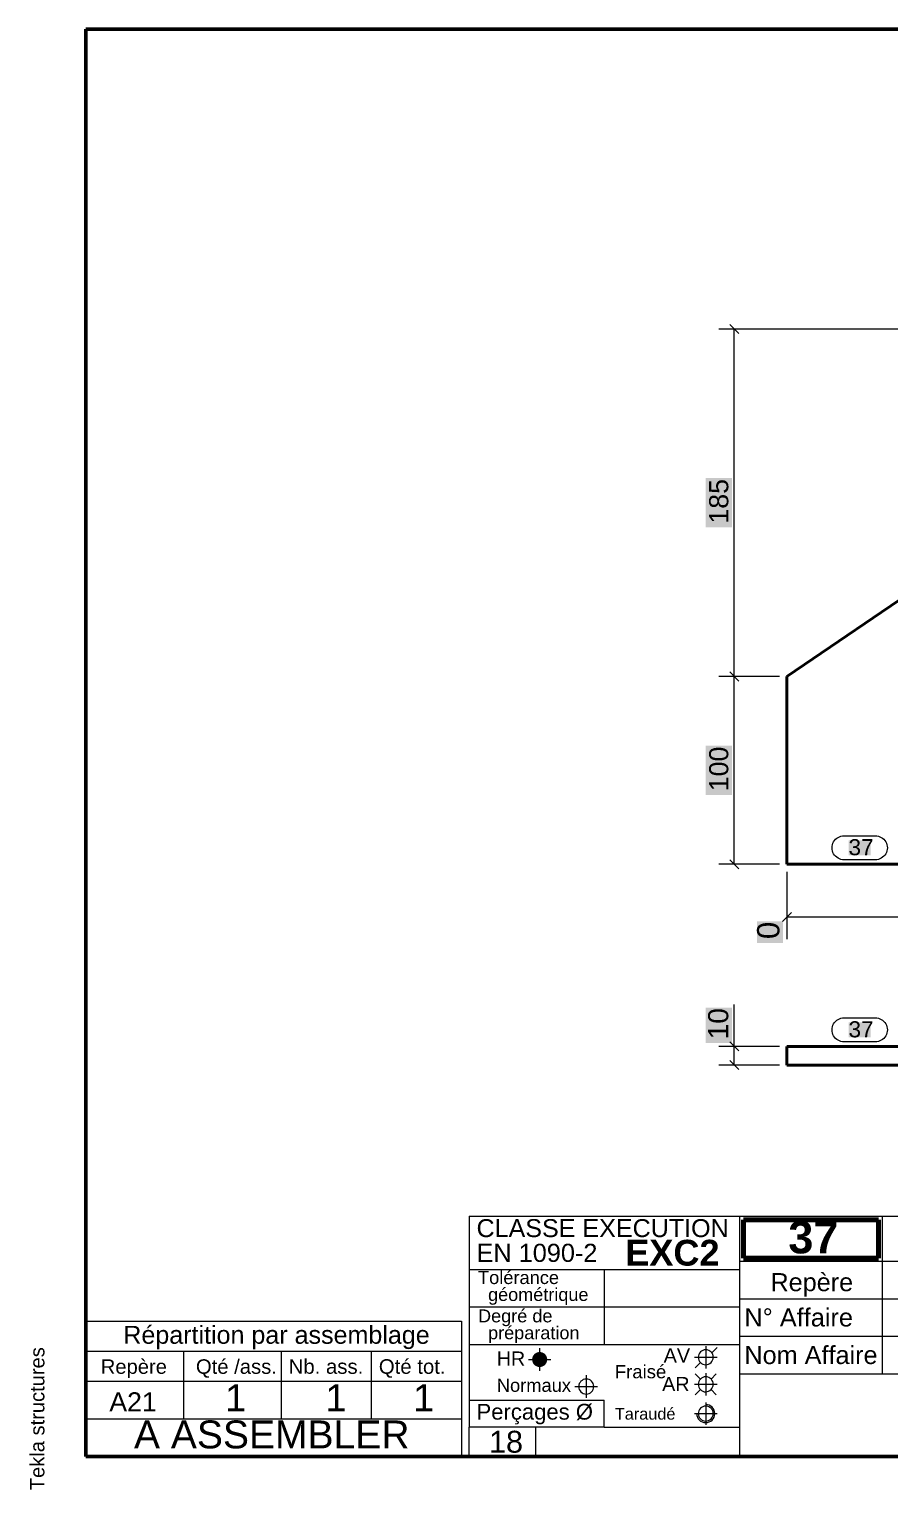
# Model space of a CAD drawing. Header units: millimetres. Extents: x 2 to 290, y 6 to 200.
# Drawn here: x 2.5 to 117, y 5.6 to 200 of the extents above; entities that cross this region are included whole.
import ezdxf

# ---------------------------------------------------------------- set-up
doc = ezdxf.new("R2010")
doc.units = ezdxf.units.MM
doc.header["$MEASUREMENT"] = 0
doc.layers.get('0').update_dxf_attribs({"linetype": 'CONTINUOUS'})
doc.styles.add('Arial$001H0', font='')
doc.styles.add('Arial$101H0', font='')
doc.styles.get('Arial$001H0').set_extended_font_data('Arial')
doc.styles.get('Arial$101H0').set_extended_font_data('Arial', bold=True)

msp = doc.modelspace()

# ---------------------------------------------------------------- hatches: boundary and pattern name
at = {"true_color": 0x000007}
for points in [[(96.3, 160.09), (96.35, 160.09), (96.35, 160.09), (96.35, 160.08), (96.35, 160.08), (96.35, 160.08), (96.35, 160.07), (96.35, 160.07), (96.34, 160.07), (96.34, 160.07), (96.34, 160.06), (96.34, 160.06), (96.34, 160.06), (96.34, 160.06), (96.33, 160.05), (96.33, 160.05), (96.33, 160.05), (96.33, 160.05), (96.32, 160.05), (96.32, 160.04), (96.32, 160.04), (96.31, 160.04), (96.31, 160.04), (96.31, 160.04), (96.3, 160.04), (96.3, 160.04), (96.3, 160.04), (96.29, 160.04), (96.29, 160.04), (96.29, 160.04), (96.28, 160.04), (96.28, 160.04), (96.28, 160.05), (96.27, 160.05), (96.27, 160.05), (96.27, 160.05), (96.27, 160.05), (96.26, 160.06), (96.26, 160.06), (96.26, 160.06), (96.26, 160.06), (96.26, 160.07), (96.26, 160.07), (96.25, 160.07), (96.25, 160.07), (96.25, 160.08), (96.25, 160.08), (96.25, 160.08), (96.25, 160.09), (96.25, 160.09), (96.25, 160.09), (96.25, 160.1), (96.25, 160.1), (96.25, 160.1), (96.25, 160.11), (96.25, 160.11), (96.26, 160.11), (96.26, 160.12), (96.26, 160.12), (96.26, 160.12), (96.26, 160.12), (96.26, 160.13), (96.27, 160.13), (96.27, 160.13), (96.27, 160.13), (96.27, 160.13), (96.28, 160.14), (96.28, 160.14), (96.28, 160.14), (96.29, 160.14), (96.29, 160.14), (96.29, 160.14), (96.3, 160.14), (96.3, 160.14), (96.3, 160.14), (96.31, 160.14), (96.31, 160.14), (96.31, 160.14), (96.32, 160.14), (96.32, 160.14), (96.32, 160.14), (96.33, 160.13), (96.33, 160.13), (96.33, 160.13), (96.33, 160.13), (96.34, 160.13), (96.34, 160.12), (96.34, 160.12), (96.34, 160.12), (96.34, 160.12), (96.34, 160.11), (96.35, 160.11), (96.35, 160.11), (96.35, 160.1), (96.35, 160.1), (96.35, 160.1), (96.35, 160.09), (96.35, 160.09)], [(96.3, 113.83), (96.35, 113.83), (96.35, 113.82), (96.35, 113.82), (96.35, 113.82), (96.35, 113.81), (96.35, 113.81), (96.35, 113.81), (96.34, 113.8), (96.34, 113.8), (96.34, 113.8), (96.34, 113.79), (96.34, 113.79), (96.34, 113.79), (96.33, 113.79), (96.33, 113.79), (96.33, 113.78), (96.33, 113.78), (96.32, 113.78), (96.32, 113.78), (96.32, 113.78), (96.31, 113.78), (96.31, 113.78), (96.31, 113.78), (96.3, 113.78), (96.3, 113.78), (96.3, 113.78), (96.29, 113.78), (96.29, 113.78), (96.29, 113.78), (96.28, 113.78), (96.28, 113.78), (96.28, 113.78), (96.27, 113.78), (96.27, 113.78), (96.27, 113.79), (96.27, 113.79), (96.26, 113.79), (96.26, 113.79), (96.26, 113.79), (96.26, 113.8), (96.26, 113.8), (96.26, 113.8), (96.25, 113.81), (96.25, 113.81), (96.25, 113.81), (96.25, 113.82), (96.25, 113.82), (96.25, 113.82), (96.25, 113.83), (96.25, 113.83), (96.25, 113.83), (96.25, 113.84), (96.25, 113.84), (96.25, 113.84), (96.25, 113.85), (96.26, 113.85), (96.26, 113.85), (96.26, 113.85), (96.26, 113.86), (96.26, 113.86), (96.26, 113.86), (96.27, 113.86), (96.27, 113.87), (96.27, 113.87), (96.27, 113.87), (96.28, 113.87), (96.28, 113.87), (96.28, 113.87), (96.29, 113.87), (96.29, 113.87), (96.29, 113.87), (96.3, 113.88), (96.3, 113.88), (96.3, 113.88), (96.31, 113.87), (96.31, 113.87), (96.31, 113.87), (96.32, 113.87), (96.32, 113.87), (96.32, 113.87), (96.33, 113.87), (96.33, 113.87), (96.33, 113.87), (96.33, 113.86), (96.34, 113.86), (96.34, 113.86), (96.34, 113.86), (96.34, 113.85), (96.34, 113.85), (96.34, 113.85), (96.35, 113.85), (96.35, 113.84), (96.35, 113.84), (96.35, 113.84), (96.35, 113.83), (96.35, 113.83), (96.35, 113.83)], [(96.3, 113.83), (96.35, 113.83), (96.35, 113.82), (96.35, 113.82), (96.35, 113.82), (96.35, 113.81), (96.35, 113.81), (96.35, 113.81), (96.34, 113.8), (96.34, 113.8), (96.34, 113.8), (96.34, 113.79), (96.34, 113.79), (96.34, 113.79), (96.33, 113.79), (96.33, 113.79), (96.33, 113.78), (96.33, 113.78), (96.32, 113.78), (96.32, 113.78), (96.32, 113.78), (96.31, 113.78), (96.31, 113.78), (96.31, 113.78), (96.3, 113.78), (96.3, 113.78), (96.3, 113.78), (96.29, 113.78), (96.29, 113.78), (96.29, 113.78), (96.28, 113.78), (96.28, 113.78), (96.28, 113.78), (96.27, 113.78), (96.27, 113.78), (96.27, 113.79), (96.27, 113.79), (96.26, 113.79), (96.26, 113.79), (96.26, 113.79), (96.26, 113.8), (96.26, 113.8), (96.26, 113.8), (96.25, 113.81), (96.25, 113.81), (96.25, 113.81), (96.25, 113.82), (96.25, 113.82), (96.25, 113.82), (96.25, 113.83), (96.25, 113.83), (96.25, 113.83), (96.25, 113.84), (96.25, 113.84), (96.25, 113.84), (96.25, 113.85), (96.26, 113.85), (96.26, 113.85), (96.26, 113.85), (96.26, 113.86), (96.26, 113.86), (96.26, 113.86), (96.27, 113.86), (96.27, 113.87), (96.27, 113.87), (96.27, 113.87), (96.28, 113.87), (96.28, 113.87), (96.28, 113.87), (96.29, 113.87), (96.29, 113.87), (96.29, 113.87), (96.3, 113.88), (96.3, 113.88), (96.3, 113.88), (96.31, 113.87), (96.31, 113.87), (96.31, 113.87), (96.32, 113.87), (96.32, 113.87), (96.32, 113.87), (96.33, 113.87), (96.33, 113.87), (96.33, 113.87), (96.33, 113.86), (96.34, 113.86), (96.34, 113.86), (96.34, 113.86), (96.34, 113.85), (96.34, 113.85), (96.34, 113.85), (96.35, 113.85), (96.35, 113.84), (96.35, 113.84), (96.35, 113.84), (96.35, 113.83), (96.35, 113.83), (96.35, 113.83)], [(96.3, 88.83), (96.35, 88.83), (96.35, 88.82), (96.35, 88.82), (96.35, 88.82), (96.35, 88.81), (96.35, 88.81), (96.35, 88.81), (96.34, 88.8), (96.34, 88.8), (96.34, 88.8), (96.34, 88.8), (96.34, 88.79), (96.34, 88.79), (96.33, 88.79), (96.33, 88.79), (96.33, 88.78), (96.33, 88.78), (96.32, 88.78), (96.32, 88.78), (96.32, 88.78), (96.31, 88.78), (96.31, 88.78), (96.31, 88.78), (96.3, 88.78), (96.3, 88.78), (96.3, 88.78), (96.29, 88.78), (96.29, 88.78), (96.29, 88.78), (96.28, 88.78), (96.28, 88.78), (96.28, 88.78), (96.27, 88.78), (96.27, 88.78), (96.27, 88.79), (96.27, 88.79), (96.26, 88.79), (96.26, 88.79), (96.26, 88.8), (96.26, 88.8), (96.26, 88.8), (96.26, 88.8), (96.25, 88.81), (96.25, 88.81), (96.25, 88.81), (96.25, 88.82), (96.25, 88.82), (96.25, 88.82), (96.25, 88.83), (96.25, 88.83), (96.25, 88.83), (96.25, 88.84), (96.25, 88.84), (96.25, 88.84), (96.25, 88.85), (96.26, 88.85), (96.26, 88.85), (96.26, 88.85), (96.26, 88.86), (96.26, 88.86), (96.26, 88.86), (96.27, 88.86), (96.27, 88.87), (96.27, 88.87), (96.27, 88.87), (96.28, 88.87), (96.28, 88.87), (96.28, 88.87), (96.29, 88.87), (96.29, 88.87), (96.29, 88.88), (96.3, 88.88), (96.3, 88.88), (96.3, 88.88), (96.31, 88.88), (96.31, 88.87), (96.31, 88.87), (96.32, 88.87), (96.32, 88.87), (96.32, 88.87), (96.33, 88.87), (96.33, 88.87), (96.33, 88.87), (96.33, 88.86), (96.34, 88.86), (96.34, 88.86), (96.34, 88.86), (96.34, 88.85), (96.34, 88.85), (96.34, 88.85), (96.35, 88.85), (96.35, 88.84), (96.35, 88.84), (96.35, 88.84), (96.35, 88.83), (96.35, 88.83), (96.35, 88.83)], [(103.3, 81.83), (103.35, 81.83), (103.35, 81.82), (103.35, 81.82), (103.35, 81.82), (103.35, 81.81), (103.35, 81.81), (103.35, 81.81), (103.34, 81.8), (103.34, 81.8), (103.34, 81.8), (103.34, 81.79), (103.34, 81.79), (103.34, 81.79), (103.33, 81.79), (103.33, 81.79), (103.33, 81.78), (103.33, 81.78), (103.32, 81.78), (103.32, 81.78), (103.32, 81.78), (103.31, 81.78), (103.31, 81.78), (103.31, 81.78), (103.3, 81.78), (103.3, 81.78), (103.3, 81.78), (103.29, 81.78), (103.29, 81.78), (103.29, 81.78), (103.28, 81.78), (103.28, 81.78), (103.28, 81.78), (103.27, 81.78), (103.27, 81.78), (103.27, 81.79), (103.27, 81.79), (103.26, 81.79), (103.26, 81.79), (103.26, 81.79), (103.26, 81.8), (103.26, 81.8), (103.26, 81.8), (103.25, 81.81), (103.25, 81.81), (103.25, 81.81), (103.25, 81.82), (103.25, 81.82), (103.25, 81.82), (103.25, 81.83), (103.25, 81.83), (103.25, 81.83), (103.25, 81.84), (103.25, 81.84), (103.25, 81.84), (103.25, 81.84), (103.26, 81.85), (103.26, 81.85), (103.26, 81.85), (103.26, 81.86), (103.26, 81.86), (103.26, 81.86), (103.27, 81.86), (103.27, 81.87), (103.27, 81.87), (103.27, 81.87), (103.28, 81.87), (103.28, 81.87), (103.28, 81.87), (103.29, 81.87), (103.29, 81.87), (103.29, 81.88), (103.3, 81.88), (103.3, 81.88), (103.3, 81.88), (103.31, 81.88), (103.31, 81.87), (103.31, 81.87), (103.32, 81.87), (103.32, 81.87), (103.32, 81.87), (103.33, 81.87), (103.33, 81.87), (103.33, 81.87), (103.33, 81.86), (103.34, 81.86), (103.34, 81.86), (103.34, 81.86), (103.34, 81.85), (103.34, 81.85), (103.34, 81.85), (103.35, 81.84), (103.35, 81.84), (103.35, 81.84), (103.35, 81.84), (103.35, 81.83), (103.35, 81.83), (103.35, 81.83)], [(96.3, 64.59), (96.35, 64.59), (96.35, 64.58), (96.35, 64.58), (96.35, 64.58), (96.35, 64.57), (96.35, 64.57), (96.35, 64.57), (96.34, 64.56), (96.34, 64.56), (96.34, 64.56), (96.34, 64.55), (96.34, 64.55), (96.34, 64.55), (96.33, 64.55), (96.33, 64.55), (96.33, 64.54), (96.33, 64.54), (96.32, 64.54), (96.32, 64.54), (96.32, 64.54), (96.31, 64.54), (96.31, 64.54), (96.31, 64.54), (96.3, 64.54), (96.3, 64.54), (96.3, 64.54), (96.29, 64.54), (96.29, 64.54), (96.29, 64.54), (96.28, 64.54), (96.28, 64.54), (96.28, 64.54), (96.27, 64.54), (96.27, 64.54), (96.27, 64.55), (96.27, 64.55), (96.26, 64.55), (96.26, 64.55), (96.26, 64.55), (96.26, 64.56), (96.26, 64.56), (96.26, 64.56), (96.25, 64.57), (96.25, 64.57), (96.25, 64.57), (96.25, 64.58), (96.25, 64.58), (96.25, 64.58), (96.25, 64.59), (96.25, 64.59), (96.25, 64.59), (96.25, 64.6), (96.25, 64.6), (96.25, 64.6), (96.25, 64.6), (96.26, 64.61), (96.26, 64.61), (96.26, 64.61), (96.26, 64.62), (96.26, 64.62), (96.26, 64.62), (96.27, 64.62), (96.27, 64.63), (96.27, 64.63), (96.27, 64.63), (96.28, 64.63), (96.28, 64.63), (96.28, 64.63), (96.29, 64.63), (96.29, 64.63), (96.29, 64.63), (96.3, 64.64), (96.3, 64.64), (96.3, 64.64), (96.31, 64.63), (96.31, 64.63), (96.31, 64.63), (96.32, 64.63), (96.32, 64.63), (96.32, 64.63), (96.33, 64.63), (96.33, 64.63), (96.33, 64.63), (96.33, 64.62), (96.34, 64.62), (96.34, 64.62), (96.34, 64.62), (96.34, 64.61), (96.34, 64.61), (96.34, 64.61), (96.35, 64.6), (96.35, 64.6), (96.35, 64.6), (96.35, 64.6), (96.35, 64.59), (96.35, 64.59), (96.35, 64.59)], [(96.3, 62.09), (96.35, 62.09), (96.35, 62.08), (96.35, 62.08), (96.35, 62.08), (96.35, 62.07), (96.35, 62.07), (96.35, 62.07), (96.34, 62.06), (96.34, 62.06), (96.34, 62.06), (96.34, 62.05), (96.34, 62.05), (96.34, 62.05), (96.33, 62.05), (96.33, 62.05), (96.33, 62.04), (96.33, 62.04), (96.32, 62.04), (96.32, 62.04), (96.32, 62.04), (96.31, 62.04), (96.31, 62.04), (96.31, 62.04), (96.3, 62.04), (96.3, 62.04), (96.3, 62.04), (96.29, 62.04), (96.29, 62.04), (96.29, 62.04), (96.28, 62.04), (96.28, 62.04), (96.28, 62.04), (96.27, 62.04), (96.27, 62.04), (96.27, 62.05), (96.27, 62.05), (96.26, 62.05), (96.26, 62.05), (96.26, 62.05), (96.26, 62.06), (96.26, 62.06), (96.26, 62.06), (96.25, 62.07), (96.25, 62.07), (96.25, 62.07), (96.25, 62.08), (96.25, 62.08), (96.25, 62.08), (96.25, 62.09), (96.25, 62.09), (96.25, 62.09), (96.25, 62.1), (96.25, 62.1), (96.25, 62.1), (96.25, 62.1), (96.26, 62.11), (96.26, 62.11), (96.26, 62.11), (96.26, 62.12), (96.26, 62.12), (96.26, 62.12), (96.27, 62.12), (96.27, 62.13), (96.27, 62.13), (96.27, 62.13), (96.28, 62.13), (96.28, 62.13), (96.28, 62.13), (96.29, 62.13), (96.29, 62.13), (96.29, 62.14), (96.3, 62.14), (96.3, 62.14), (96.3, 62.14), (96.31, 62.14), (96.31, 62.13), (96.31, 62.13), (96.32, 62.13), (96.32, 62.13), (96.32, 62.13), (96.33, 62.13), (96.33, 62.13), (96.33, 62.13), (96.33, 62.12), (96.34, 62.12), (96.34, 62.12), (96.34, 62.12), (96.34, 62.11), (96.34, 62.11), (96.34, 62.11), (96.35, 62.1), (96.35, 62.1), (96.35, 62.1), (96.35, 62.1), (96.35, 62.09), (96.35, 62.09), (96.35, 62.09)]]:
    msp.add_hatch(color=0, dxfattribs=at).paths.add_polyline_path(points)
at = {"true_color": 0xffffff}
for points in [[(96, 140.24), (92.5, 140.24), (92.5, 133.68), (96, 133.68)], [(96, 104.61), (92.5, 104.61), (92.5, 98.05), (96, 98.05)], [(114.46, 90.03), (114.46, 92.03), (111.5, 92.03), (111.5, 90.03)], [(114.46, 90.03), (114.46, 92.03), (111.5, 92.03), (111.5, 90.03)], [(102.8, 81.23), (99.3, 81.23), (99.3, 78.37), (102.8, 78.37)], [(96, 69.73), (92.5, 69.73), (92.5, 65.02), (96, 65.02)], [(114.46, 65.79), (114.46, 67.79), (111.5, 67.79), (111.5, 65.79)], [(114.46, 65.79), (114.46, 67.79), (111.5, 67.79), (111.5, 65.79)]]:
    msp.add_hatch(color=0, dxfattribs=at).paths.add_polyline_path(points)
at = {"true_color": 0x000001}
msp.add_hatch(color=0, dxfattribs=at).paths.add_polyline_path([(70.4, 21.9), (70.47, 21.9), (70.53, 21.91), (70.6, 21.92), (70.66, 21.94), (70.73, 21.96), (70.79, 21.98), (70.85, 22.01), (70.9, 22.04), (70.96, 22.08), (71.01, 22.11), (71.06, 22.15), (71.1, 22.2), (71.15, 22.24), (71.19, 22.29), (71.22, 22.34), (71.26, 22.4), (71.29, 22.45), (71.32, 22.51), (71.34, 22.57), (71.36, 22.64), (71.38, 22.7), (71.39, 22.77), (71.4, 22.83), (71.4, 22.9), (71.4, 22.93), (71.4, 22.97), (71.4, 23), (71.39, 23.03), (71.39, 23.06), (71.38, 23.1), (71.37, 23.13), (71.37, 23.16), (71.36, 23.19), (71.35, 23.22), (71.34, 23.25), (71.33, 23.28), (71.31, 23.31), (71.3, 23.34), (71.28, 23.37), (71.27, 23.4), (71.25, 23.43), (71.23, 23.46), (71.22, 23.48), (71.2, 23.51), (71.18, 23.54), (71.15, 23.56), (71.13, 23.59), (71.11, 23.61), (71.09, 23.63), (71.06, 23.65), (71.04, 23.68), (71.01, 23.7), (70.98, 23.72), (70.96, 23.73), (70.93, 23.75), (70.9, 23.77), (70.87, 23.78), (70.84, 23.8), (70.81, 23.81), (70.78, 23.83), (70.75, 23.84), (70.72, 23.85), (70.69, 23.86), (70.66, 23.87), (70.63, 23.87), (70.6, 23.88), (70.56, 23.89), (70.53, 23.89), (70.5, 23.9), (70.47, 23.9), (70.43, 23.9), (70.4, 23.9), (70.37, 23.9), (70.33, 23.9), (70.3, 23.9), (70.27, 23.89), (70.24, 23.89), (70.2, 23.88), (70.17, 23.87), (70.14, 23.87), (70.11, 23.86), (70.08, 23.85), (70.05, 23.84), (70.02, 23.82), (69.99, 23.81), (69.96, 23.8), (69.93, 23.78), (69.9, 23.77), (69.87, 23.75), (69.84, 23.73), (69.82, 23.71), (69.79, 23.69), (69.77, 23.67), (69.74, 23.65), (69.72, 23.63), (69.69, 23.61), (69.67, 23.58), (69.65, 23.56), (69.63, 23.53), (69.61, 23.51), (69.59, 23.48), (69.57, 23.46), (69.55, 23.43), (69.53, 23.4), (69.52, 23.37), (69.5, 23.34), (69.49, 23.31), (69.48, 23.28), (69.46, 23.25), (69.45, 23.22), (69.44, 23.19), (69.43, 23.16), (69.43, 23.13), (69.42, 23.1), (69.41, 23.06), (69.41, 23.03), (69.4, 23), (69.4, 22.97), (69.4, 22.93), (69.4, 22.9), (69.4, 22.83), (69.41, 22.76), (69.42, 22.7), (69.44, 22.63), (69.46, 22.57), (69.48, 22.51), (69.51, 22.45), (69.54, 22.4), (69.57, 22.34), (69.61, 22.29), (69.65, 22.24), (69.69, 22.19), (69.74, 22.15), (69.79, 22.11), (69.84, 22.07), (69.9, 22.04), (69.95, 22.01), (70.01, 21.98), (70.07, 21.96), (70.13, 21.94), (70.2, 21.92), (70.26, 21.91), (70.33, 21.9), (70.4, 21.9)], is_closed=False)

# ---------------------------------------------------------------- linework, layer by layer
at = {"color": 0, "linetype": 'Continuous', "lineweight": 50, "true_color": 0x000005}
for p, q in [((287, 200), (10, 200)), ((10, 200), (10, 10)), ((10, 10), (287, 10))]:
    msp.add_line(p, q, dxfattribs=at)
at = {"color": 0, "linetype": 'Continuous', "lineweight": 9, "true_color": 0x000007}
for p, q in [((170.13, 160.09), (94.25, 160.09)), ((96.9, 159.49), (95.7, 160.69)), ((96.3, 113.83), (96.3, 160.09)), ((102.3, 113.83), (94.25, 113.83)), ((102.3, 113.83), (94.25, 113.83)), ((95.7, 114.43), (96.9, 113.23)), ((96.9, 113.23), (95.7, 114.43)), ((96.3, 88.83), (96.3, 113.83)), ((102.3, 88.83), (94.25, 88.83)), ((95.7, 89.43), (96.9, 88.23)), ((103.3, 87.83), (103.3, 78.87)), ((103.9, 82.43), (102.7, 81.23)), ((103.3, 81.83), (183.49, 81.83)), ((96.3, 64.59), (96.3, 70.17)), ((96.3, 64.59), (96.3, 70.17)), ((102.3, 64.59), (94.25, 64.59)), ((95.7, 65.19), (96.9, 63.99)), ((96.3, 62.09), (96.3, 64.59)), ((96.9, 61.49), (95.7, 62.69)), ((102.3, 62.09), (94.25, 62.09)), ((61, 42), (97, 42)), ((61, 42), (61, 13.9)), ((97, 42), (287, 42)), ((97, 42), (97, 36)), ((97, 42), (97, 13.9)), ((116, 36), (116, 42)), ((97, 36), (287, 36)), ((97, 36), (97, 10)), ((116, 21), (116, 36)), ((61, 34.9), (97, 34.9)), ((79, 34.9), (79, 24.9)), ((61, 29.9), (97, 29.9)), ((97, 31), (287, 31)), ((10, 28), (60, 28)), ((10, 28), (10, 20)), ((60, 28), (60, 20)), ((97, 26), (247, 26)), ((10, 24), (60, 24)), ((23, 24), (23, 20)), ((36, 24), (36, 20)), ((48, 24), (48, 20)), ((61.1, 24.9), (97, 24.9)), ((92.5, 24.7), (92.5, 21.7)), ((94, 24.5), (93.3, 23.8)), ((91, 23.2), (94, 23.2)), ((91.8, 22.5), (91.1, 21.8)), ((10, 20), (60, 20)), ((10, 20), (10, 15)), ((23, 20), (23, 15)), ((36, 20), (36, 15)), ((48, 20), (48, 15)), ((60, 20), (60, 15)), ((76.6, 20.8), (76.6, 17.8)), ((91, 19.6), (94, 19.6)), ((91.8, 20.3), (91.1, 21)), ((92.5, 21.1), (92.5, 18.1)), ((93.9, 21), (93.2, 20.3)), ((97, 21), (186, 21)), ((61, 17.5), (79, 17.5)), ((75.1, 19.3), (78.1, 19.3)), ((79, 13.9), (79, 17.5)), ((91.8, 18.9), (91.1, 18.2)), ((93.9, 18.2), (93.2, 18.9)), ((91, 15.7), (94, 15.7)), ((92.5, 17.2), (92.5, 14.2)), ((10, 15), (60, 15)), ((10, 15), (10, 10)), ((10, 15), (60, 15)), ((60, 15), (60, 10)), ((79, 13.9), (61, 13.9)), ((61, 10), (61, 13.9)), ((69.9, 10), (69.9, 13.9)), ((79, 13.9), (97, 13.9)), ((10, 10), (60, 10)), ((61, 10), (69.9, 10)), ((97, 10), (287, 10))]:
    msp.add_line(p, q, dxfattribs=at)
at = {"color": 0, "linetype": 'Continuous', "lineweight": 40, "true_color": 0x008080}
for p, q in [((171.13, 160.09), (103.3, 113.83)), ((103.3, 88.83), (103.3, 113.83)), ((183.49, 88.83), (103.3, 88.83)), ((183.49, 64.59), (103.3, 64.59)), ((103.3, 64.59), (103.3, 62.09)), ((183.49, 62.09), (103.3, 62.09))]:
    msp.add_line(p, q, dxfattribs=at)
at = {"color": 0, "linetype": 'Continuous', "lineweight": 80, "true_color": 0x008080}
for p, q in [((115.5, 41.5), (97.52, 41.5)), ((97.52, 41.5), (97.52, 36.39)), ((115.5, 36.39), (115.5, 41.5)), ((97.52, 36.39), (115.5, 36.39))]:
    msp.add_line(p, q, dxfattribs=at)
at = {"color": 0, "linetype": 'Continuous', "lineweight": 9, "true_color": 0x000001}
for p, q in [((70.4, 24.4), (70.4, 21.4)), ((68.9, 22.9), (71.9, 22.9))]:
    msp.add_line(p, q, dxfattribs=at)
at = {"color": 0, "linetype": 'Continuous', "lineweight": 20, "true_color": 0x000038}
for points in [[(110.9, 92.63), (110.9, 92.63), (115.06, 92.63)], [(115.06, 89.43), (115.06, 89.43), (110.9, 89.43), (110.9, 89.43)], [(110.9, 68.39), (110.9, 68.39), (115.06, 68.39)], [(115.06, 65.19), (115.06, 65.19), (110.9, 65.19), (110.9, 65.19)]]:
    msp.add_lwpolyline(points, dxfattribs=at)
for points in [[(109.51, 90.23), (109.23, 90.72), (109.23, 91.33), (109.51, 91.83)], [(109.51, 91.83), (109.8, 92.32), (110.33, 92.63), (110.9, 92.63)], [(115.06, 92.63), (115.64, 92.63), (116.16, 92.32), (116.45, 91.83)], [(116.45, 91.83), (116.74, 91.33), (116.74, 90.72), (116.45, 90.23)], [(110.9, 89.43), (110.33, 89.43), (109.8, 89.73), (109.51, 90.23)], [(116.45, 90.23), (116.16, 89.73), (115.64, 89.43), (115.06, 89.43)], [(109.51, 67.59), (109.8, 68.08), (110.33, 68.39), (110.9, 68.39)], [(115.06, 68.39), (115.64, 68.39), (116.16, 68.08), (116.45, 67.59)], [(109.51, 65.99), (109.23, 66.48), (109.23, 67.09), (109.51, 67.59)], [(116.45, 67.59), (116.74, 67.09), (116.74, 66.48), (116.45, 65.99)], [(110.9, 65.19), (110.33, 65.19), (109.8, 65.49), (109.51, 65.99)], [(116.45, 65.99), (116.16, 65.49), (115.64, 65.19), (115.06, 65.19)]]:
    msp.add_open_spline(points, degree=3, dxfattribs=at)
at = {"color": 0, "linetype": 'Continuous', "lineweight": 9, "true_color": 0x000007}
for points in [[(92.5, 24.2), (91.95, 24.2), (91.5, 23.75), (91.5, 23.2)], [(92.51, 24.2), (92.5, 24.2), (92.5, 24.2), (92.5, 24.2)], [(92.5, 24.2), (92.5, 24.2), (92.5, 24.2), (92.5, 24.2)], [(93.5, 23.21), (93.5, 23.76), (93.06, 24.2), (92.51, 24.2)], [(91.5, 23.2), (91.5, 22.65), (91.95, 22.2), (92.5, 22.2)], [(91.5, 23.2), (91.5, 23.2), (91.5, 23.2), (91.5, 23.2)], [(92.5, 22.2), (93.05, 22.21), (93.49, 22.65), (93.5, 23.2)], [(93.5, 23.2), (93.5, 23.2), (93.5, 23.2), (93.5, 23.21)], [(76.6, 20.3), (76.05, 20.3), (75.6, 19.85), (75.6, 19.3)], [(76.61, 20.3), (76.6, 20.3), (76.6, 20.3), (76.6, 20.3)], [(76.6, 20.3), (76.6, 20.3), (76.6, 20.3), (76.6, 20.3)], [(77.6, 19.31), (77.6, 19.86), (77.15, 20.3), (76.61, 20.3)], [(92.5, 20.6), (91.95, 20.6), (91.5, 20.15), (91.5, 19.6)], [(91.5, 19.6), (91.5, 19.05), (91.95, 18.6), (92.5, 18.6)], [(91.5, 19.6), (91.5, 19.6), (91.5, 19.6), (91.5, 19.6)], [(92.51, 20.6), (92.5, 20.6), (92.5, 20.6), (92.5, 20.6)], [(92.5, 20.6), (92.5, 20.6), (92.5, 20.6), (92.5, 20.6)], [(92.5, 18.6), (93.05, 18.61), (93.49, 19.05), (93.5, 19.6)], [(93.5, 19.61), (93.5, 20.16), (93.06, 20.6), (92.51, 20.6)], [(93.5, 19.6), (93.5, 19.6), (93.5, 19.6), (93.5, 19.61)], [(75.6, 19.3), (75.6, 18.75), (76.05, 18.3), (76.6, 18.3)], [(75.6, 19.3), (75.6, 19.3), (75.6, 19.3), (75.6, 19.3)], [(76.6, 18.3), (77.15, 18.31), (77.59, 18.75), (77.6, 19.3)], [(77.6, 19.3), (77.6, 19.3), (77.6, 19.3), (77.6, 19.31)], [(91.3, 15.7), (91.3, 15.7), (91.3, 15.69), (91.3, 15.69)], [(91.3, 15.69), (91.3, 15.03), (91.83, 14.5), (92.49, 14.5)], [(92.5, 16.7), (91.95, 16.7), (91.5, 16.25), (91.5, 15.7)], [(91.5, 15.7), (91.5, 15.15), (91.95, 14.7), (92.5, 14.7)], [(91.5, 15.7), (91.5, 15.7), (91.5, 15.7), (91.5, 15.7)], [(92.51, 16.9), (92.51, 16.9), (92.5, 16.9), (92.5, 16.9)], [(92.51, 16.7), (92.5, 16.7), (92.5, 16.7), (92.5, 16.7)], [(92.5, 16.7), (92.5, 16.7), (92.5, 16.7), (92.5, 16.7)], [(92.5, 14.7), (93.05, 14.71), (93.49, 15.15), (93.5, 15.7)], [(93.7, 15.71), (93.7, 16.37), (93.17, 16.9), (92.51, 16.9)], [(93.5, 15.71), (93.5, 16.26), (93.06, 16.7), (92.51, 16.7)], [(92.51, 14.5), (93.17, 14.5), (93.7, 15.03), (93.7, 15.69)], [(93.5, 15.7), (93.5, 15.7), (93.5, 15.7), (93.5, 15.71)], [(93.7, 15.7), (93.7, 15.7), (93.7, 15.71), (93.7, 15.71)], [(93.7, 15.69), (93.7, 15.69), (93.7, 15.7), (93.7, 15.7)], [(92.49, 14.5), (92.49, 14.5), (92.5, 14.5), (92.5, 14.5)], [(92.5, 14.5), (92.5, 14.5), (92.51, 14.5), (92.51, 14.5)]]:
    msp.add_open_spline(points, degree=3, dxfattribs=at)

# ---------------------------------------------------------------- texts
at = {"color": 0, "true_color": 0x000007, "style": 'Arial$001H0'}
for s, height, p in [('185', 2.549, (95.5, 134.18)), ('100', 2.549, (95.5, 98.55)), ('0', 2.97, (102.3, 78.87)), ('10', 2.682, (95.5, 65.52))]:
    msp.add_text(s, height=height, rotation=90.0002, dxfattribs=at).set_placement(p)
at = {"color": 0, "true_color": 0x000007}
for s, height, style, p in [('37', 2.146, 'Arial$001H0', (111.5, 90.03)), ('37', 2.146, 'Arial$001H0', (111.5, 65.79)), ('CLASSE EXECUTION', 2.3882, 'Arial$001H0', (62, 39.2)), ('37', 4.291, 'Arial$101H0', (103.49, 37.04)), ('EN 1090-2', 2.409, 'Arial$001H0', (62, 35.9)), ('Tolérance ', 1.735, 'Arial$001H0', (62.2, 32.95)), ('Repère', 2.402, 'Arial$001H0', (101.11, 32)), ('  géométrique', 1.7204, 'Arial$001H0', (62.2, 30.7)), ('Degré de', 1.724, 'Arial$001H0', (62.2, 27.85)), ('N° Affaire', 2.412, 'Arial$001H0', (97.64, 27.3)), ('Répartition par assemblage', 2.3866, 'Arial$001H0', (15, 25)), ('  préparation', 1.7216, 'Arial$001H0', (62.2, 25.6)), ('HR', 1.871, 'Arial$001H0', (64.7, 22.1)), ('AV', 1.889, 'Arial$001H0', (86.9, 22.5)), ('Nom Affaire', 2.4035, 'Arial$001H0', (97.64, 22.3)), ('Repère', 1.922, 'Arial$001H0', (12, 21)), ('Qté /ass.', 1.929, 'Arial$001H0', (24.66, 21)), ('Nb. ass.', 1.939, 'Arial$001H0', (37, 21)), ('Qté tot.', 1.939, 'Arial$001H0', (49, 21)), ('Fraisé', 1.765, 'Arial$001H0', (80.4, 20.4)), ('Normaux', 1.741, 'Arial$001H0', (64.7, 18.6)), ('AR', 1.88, 'Arial$001H0', (86.7, 18.7)), ('Perçages Ø', 2.101, 'Arial$001H0', (62, 14.9)), ('Taraudé', 1.551, 'Arial$001H0', (80.4, 14.9))]:
    msp.add_text(s, height=height, dxfattribs=dict(at, style=style)).set_placement(p)
at = {"color": 0, "true_color": 0x008080}
for s, height, style, p in [('EXC2', 3.438, 'Arial$101H0', (81.79, 35.4)), ('1', 3.61, 'Arial$001H0', (28.55, 16)), ('1', 3.61, 'Arial$001H0', (41.89, 16)), ('1', 3.61, 'Arial$001H0', (53.55, 16)), ('A21', 2.537, 'Arial$001H0', (13.14, 16)), ('18', 2.913, 'Arial$001H0', (63.66, 10.5))]:
    msp.add_text(s, height=height, dxfattribs=dict(at, style=style)).set_placement(p)
at = {"color": 0, "true_color": 0x333399, "style": 'Arial$001H0'}
msp.add_text('Tekla structures', height=1.9166, rotation=90, dxfattribs=at).set_placement((4.5, 5.5))
at = {"color": 0, "true_color": 0x000001, "style": 'Arial$001H0'}
msp.add_text('A ASSEMBLER', height=3.7188, dxfattribs=at).set_placement((16.42, 11.07))

doc.saveas('drawing.dxf')
